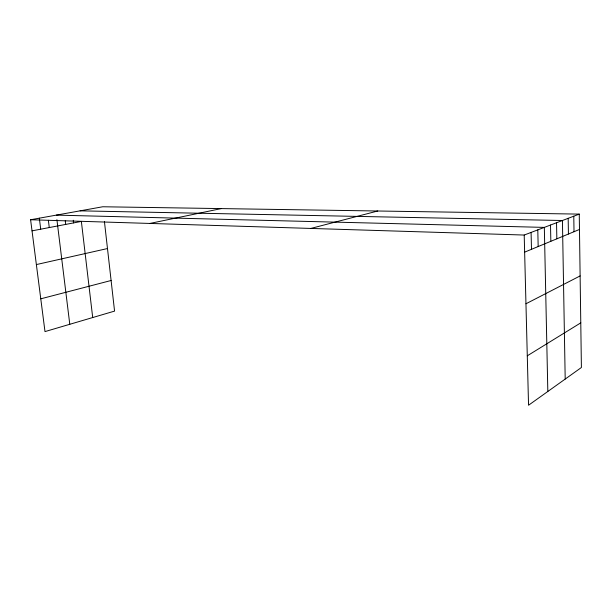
<?xml version="1.0" encoding="UTF-8"?>
<svg xmlns="http://www.w3.org/2000/svg" width="612" height="612" viewBox="0 0 612 612"><rect width="100%" height="100%" fill="white"/><g stroke="black" fill="none" stroke-linecap="round" stroke-linejoin="round"><path stroke-width="0.92" d="M527.284 355.817L580.78 322.845M525.953 303.774L580.122 275.92M524.637 252.144L579.472 229.462M524.201 235.046L579.258 214.108L581.4 367.506L528.546 405.236L524.201 235.046L30.6 219.746L44.99 331.597L114.566 311.103L104.422 221.498M40.774 298.824L111.101 280.495M310.827 228.437L377.726 211.002M36.368 264.575L107.483 248.541M149.864 223.441L221.253 208.593M32.031 230.854L81.358 221.422L92.703 317.544M30.6 219.746L102.755 206.764L579.258 214.108M80.103 210.842L562.428 220.511L565.197 379.073M56.342 215.118L544.328 227.396L547.824 391.473M39.329 218.178L40.721 229.194M48.363 220.274L49.274 227.557M56.901 219.632L69.783 324.291M65.262 220.833L65.698 224.42M73.272 220.243L73.593 222.906M531.086 232.43L531.491 249.306M537.795 229.882L538.17 246.544M556.538 222.753L556.843 238.825M550.509 225.04L550.838 241.304M568.173 218.323L568.426 234.029M573.781 216.197L574.018 231.718"/></g></svg>
